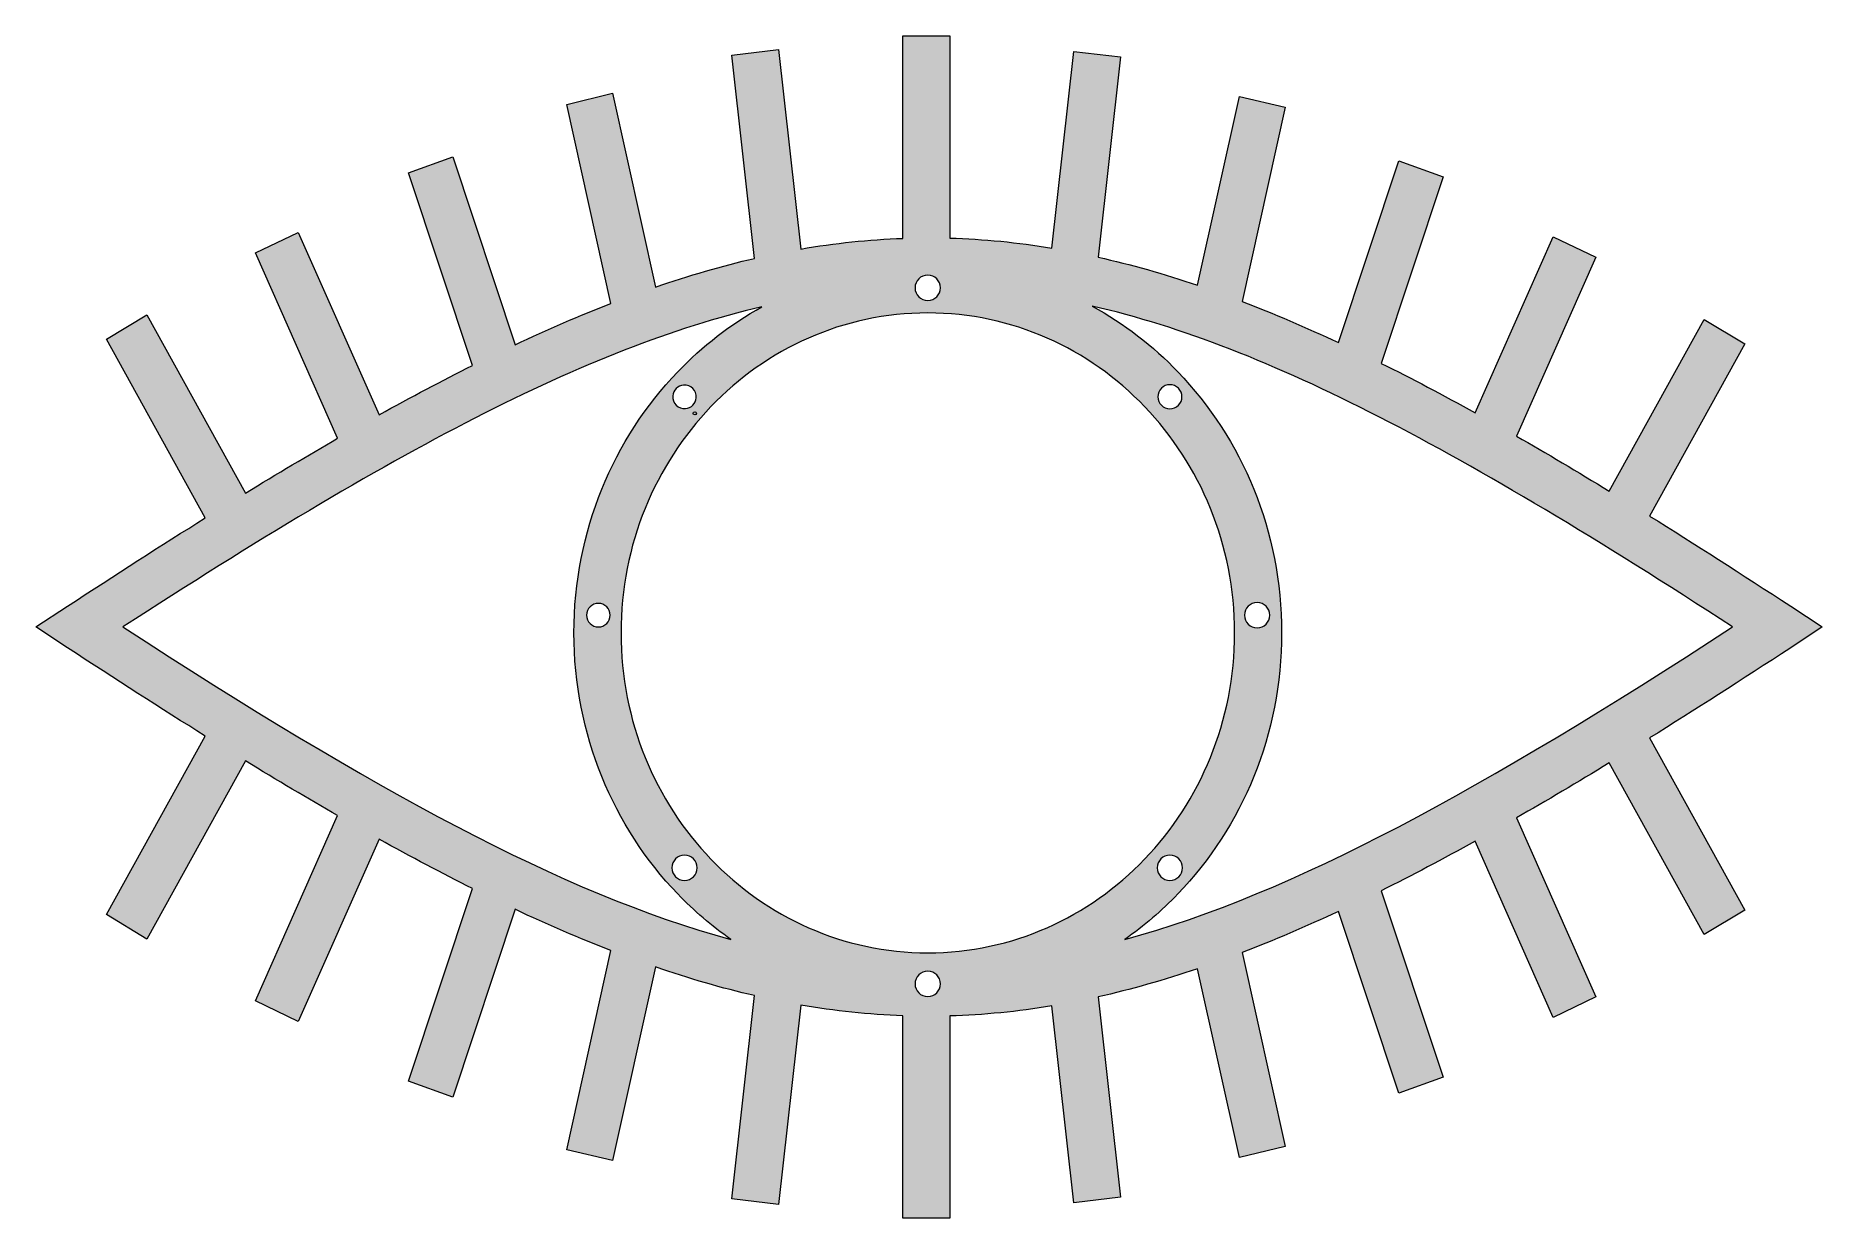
# Model space of a CAD drawing. Header units: centimetres. Extents: x 48 to 198, y 70 to 170.
import ezdxf

# ---------------------------------------------------------------- set-up
doc = ezdxf.new("R2010")
doc.units = ezdxf.units.CM
doc.header["$MEASUREMENT"] = 0
doc.layers.add('—ÎÓÈ_1', color=7, linetype='Continuous', lineweight=0)

msp = doc.modelspace()

# ---------------------------------------------------------------- hatches: boundary and pattern name
at = {"layer": '—ÎÓÈ_1', "true_color": 0x000000, "transparency": 33554687}
h = msp.add_hatch(color=18, dxfattribs=at)
h.dxf.hatch_style = 2
edge = h.paths.add_edge_path()
edge.add_spline(control_points=[(149.66, 121.1), (149.66, 121.7), (150.14, 122.17), (150.73, 122.17), (151.32, 122.17), (151.8, 121.7), (151.8, 121.1), (151.8, 120.51), (151.32, 120.03), (150.73, 120.03), (150.14, 120.03), (149.66, 120.51), (149.66, 121.1)], knot_values=[0, 0, 0, 0, 1, 1, 1, 2, 2, 2, 3, 3, 3, 4, 4, 4, 4], degree=3, periodic=0)
edge = h.paths.add_edge_path()
edge.add_spline(control_points=[(139.57, 93.76), (141.18, 94.89), (142.68, 96.18), (144.05, 97.6), (149.45, 103.24), (152.8, 111.02), (152.8, 119.61), (152.8, 128.2), (149.45, 135.98), (144.05, 141.62), (141.93, 143.82), (139.5, 145.7), (136.82, 147.17), (151.87, 143.71), (168.37, 134.69), (190.85, 120.11), (169.77, 106.44), (153.89, 97.65), (139.57, 93.76)], knot_values=[0, 0, 0, 0, 1, 1, 1, 2, 2, 2, 3, 3, 3, 4, 4, 4, 5, 5, 5, 6, 6, 6, 6], degree=3, periodic=0)
edge = h.paths.add_edge_path()
edge.add_spline(control_points=[(144.44, 99.8), (144.44, 99.21), (143.96, 98.73), (143.37, 98.73), (142.78, 98.73), (142.3, 99.21), (142.3, 99.8), (142.3, 100.39), (142.78, 100.87), (143.37, 100.87), (143.96, 100.87), (144.44, 100.39), (144.44, 99.8)], knot_values=[0, 0, 0, 0, 1, 1, 1, 2, 2, 2, 3, 3, 3, 4, 4, 4, 4], degree=3, periodic=0)
edge = h.paths.add_edge_path()
edge.add_spline(control_points=[(142.36, 139.52), (142.36, 140.08), (142.81, 140.54), (143.37, 140.54), (143.93, 140.54), (144.39, 140.08), (144.39, 139.52), (144.39, 138.96), (143.93, 138.5), (143.37, 138.5), (142.81, 138.5), (142.36, 138.96), (142.36, 139.52)], knot_values=[0, 0, 0, 0, 1, 1, 1, 2, 2, 2, 3, 3, 3, 4, 4, 4, 4], degree=3, periodic=0)
edge = h.paths.add_edge_path()
edge.add_spline(control_points=[(122.94, 92.63), (115.8, 92.63), (109.33, 95.65), (104.64, 100.53), (99.96, 105.41), (97.06, 112.16), (97.06, 119.61), (97.06, 127.06), (99.96, 133.8), (104.64, 138.69), (109.33, 143.57), (115.8, 146.59), (122.94, 146.59), (130.09, 146.59), (136.56, 143.57), (141.24, 138.69), (145.93, 133.8), (148.83, 127.06), (148.83, 119.61), (148.83, 112.16), (145.93, 105.41), (141.24, 100.53), (136.56, 95.65), (130.09, 92.63), (122.94, 92.63)], knot_values=[0, 0, 0, 0, 1, 1, 1, 2, 2, 2, 3, 3, 3, 4, 4, 4, 5, 5, 5, 6, 6, 6, 7, 7, 7, 8, 8, 8, 8], degree=3, periodic=0)
edge = h.paths.add_edge_path()
edge.add_spline(control_points=[(122.94, 88.94), (122.35, 88.94), (121.87, 89.42), (121.87, 90.01), (121.87, 90.6), (122.35, 91.08), (122.94, 91.08), (123.54, 91.08), (124.01, 90.6), (124.01, 90.01), (124.01, 89.42), (123.54, 88.94), (122.94, 88.94)], knot_values=[0, 0, 0, 0, 1, 1, 1, 2, 2, 2, 3, 3, 3, 4, 4, 4, 4], degree=3, periodic=0)
edge = h.paths.add_edge_path()
edge.add_spline(control_points=[(101.35, 99.8), (101.35, 100.39), (101.83, 100.87), (102.42, 100.87), (103.01, 100.87), (103.49, 100.39), (103.49, 99.8), (103.49, 99.21), (103.01, 98.73), (102.42, 98.73), (101.83, 98.73), (101.35, 99.21), (101.35, 99.8)], knot_values=[0, 0, 0, 0, 1, 1, 1, 2, 2, 2, 3, 3, 3, 4, 4, 4, 4], degree=3, periodic=0)
edge = h.paths.add_edge_path()
edge.add_spline(control_points=[(96.15, 121.1), (96.15, 120.55), (95.7, 120.11), (95.15, 120.11), (94.6, 120.11), (94.15, 120.55), (94.15, 121.1), (94.15, 121.65), (94.6, 122.1), (95.15, 122.1), (95.7, 122.1), (96.15, 121.65), (96.15, 121.1)], knot_values=[0, 0, 0, 0, 1, 1, 1, 2, 2, 2, 3, 3, 3, 4, 4, 4, 4], degree=3, periodic=0)
edge = h.paths.add_edge_path()
edge.add_spline(control_points=[(103.41, 139.44), (103.38, 138.96), (102.99, 138.56), (102.5, 138.53), (101.89, 138.48), (101.38, 138.99), (101.43, 139.6), (101.47, 140.08), (101.86, 140.47), (102.34, 140.51), (102.95, 140.56), (103.46, 140.05), (103.41, 139.44)], knot_values=[0, 0, 0, 0, 1, 1, 1, 2, 2, 2, 3, 3, 3, 4, 4, 4, 4], degree=3, periodic=0)
edge = h.paths.add_edge_path()
edge.add_spline(control_points=[(55.04, 120.11), (77.37, 134.59), (93.92, 143.59), (108.94, 147.1), (106.31, 145.64), (103.92, 143.79), (101.84, 141.62), (96.43, 135.98), (93.09, 128.2), (93.09, 119.61), (93.09, 111.02), (96.43, 103.24), (101.84, 97.6), (103.21, 96.18), (104.71, 94.89), (106.32, 93.76), (91.99, 97.66), (76.12, 106.44), (55.04, 120.11)], knot_values=[0, 0, 0, 0, 1, 1, 1, 2, 2, 2, 3, 3, 3, 4, 4, 4, 5, 5, 5, 6, 6, 6, 6], degree=3, periodic=0)
edge = h.paths.add_edge_path()
edge.add_spline(control_points=[(122.94, 149.78), (123.54, 149.78), (124.01, 149.3), (124.01, 148.71), (124.01, 148.12), (123.54, 147.64), (122.94, 147.64), (122.35, 147.64), (121.87, 148.12), (121.87, 148.71), (121.87, 149.3), (122.35, 149.78), (122.94, 149.78)], knot_values=[0, 0, 0, 0, 1, 1, 1, 2, 2, 2, 3, 3, 3, 4, 4, 4, 4], degree=3, periodic=0)
edge = h.paths.add_edge_path()
edge.add_spline(control_points=[(198.41, 120.11), (198.41, 120.11), (195.75, 121.85), (195.75, 121.85), (191.6, 124.57), (187.64, 127.11), (183.84, 129.46), (183.84, 129.46), (191.89, 143.99), (191.89, 143.99), (191.89, 143.99), (188.46, 146.04), (188.46, 146.04), (188.46, 146.04), (180.44, 131.56), (180.44, 131.56), (177.76, 133.2), (175.15, 134.75), (172.62, 136.2), (172.62, 136.2), (179.31, 151.29), (179.31, 151.29), (179.31, 151.29), (175.71, 153.02), (175.71, 153.02), (175.71, 153.02), (169.13, 138.17), (169.13, 138.17), (166.41, 139.67), (163.77, 141.07), (161.2, 142.34), (161.2, 142.34), (166.43, 158.07), (166.43, 158.07), (166.43, 158.07), (162.69, 159.42), (162.69, 159.42), (162.69, 159.42), (157.6, 144.09), (157.6, 144.09), (154.82, 145.38), (152.11, 146.54), (149.48, 147.55), (149.48, 147.55), (153.1, 163.93), (153.1, 163.93), (153.1, 163.93), (149.24, 164.85), (149.24, 164.85), (149.24, 164.85), (145.71, 148.92), (145.71, 148.92), (142.86, 149.89), (140.07, 150.68), (137.33, 151.29), (137.33, 151.29), (139.2, 168.18), (139.2, 168.18), (139.2, 168.18), (135.26, 168.65), (135.26, 168.65), (135.26, 168.65), (133.42, 152.06), (133.42, 152.06), (130.52, 152.54), (127.66, 152.82), (124.8, 152.9), (124.8, 152.9), (124.8, 169.96), (124.8, 169.96), (124.8, 169.96), (120.83, 169.96), (120.83, 169.96), (120.83, 169.96), (120.83, 152.88), (120.83, 152.88), (117.97, 152.78), (115.11, 152.48), (112.22, 151.98), (112.22, 151.98), (110.36, 168.8), (110.36, 168.8), (110.36, 168.8), (106.42, 168.33), (106.42, 168.33), (106.42, 168.33), (108.32, 151.19), (108.32, 151.19), (105.58, 150.56), (102.8, 149.75), (99.96, 148.77), (99.96, 148.77), (96.34, 165.11), (96.34, 165.11), (96.34, 165.11), (92.48, 164.18), (92.48, 164.18), (92.48, 164.18), (96.2, 147.39), (96.2, 147.39), (93.58, 146.37), (90.89, 145.21), (88.12, 143.91), (88.12, 143.91), (82.87, 159.74), (82.87, 159.74), (82.87, 159.74), (79.13, 158.4), (79.13, 158.4), (79.13, 158.4), (84.52, 142.16), (84.52, 142.16), (81.97, 140.89), (79.35, 139.49), (76.64, 137.99), (76.64, 137.99), (69.83, 153.38), (69.83, 153.38), (69.83, 153.38), (66.23, 151.65), (66.23, 151.65), (66.23, 151.65), (73.15, 136.02), (73.15, 136.02), (70.64, 134.57), (68.05, 133.03), (65.38, 131.4), (65.38, 131.4), (57.06, 146.42), (57.06, 146.42), (57.06, 146.42), (53.64, 144.37), (53.64, 144.37), (53.64, 144.37), (61.98, 129.3), (61.98, 129.3), (58.27, 126.99), (54.4, 124.51), (50.35, 121.85), (50.35, 121.85), (47.68, 120.11), (47.68, 120.11), (47.68, 120.11), (50.35, 118.36), (50.35, 118.36), (54.4, 115.71), (58.27, 113.23), (61.98, 110.91), (61.98, 110.91), (53.64, 95.85), (53.64, 95.85), (53.64, 95.85), (57.06, 93.79), (57.06, 93.79), (57.06, 93.79), (65.38, 108.81), (65.38, 108.81), (68.05, 107.18), (70.64, 105.64), (73.15, 104.2), (73.15, 104.2), (66.23, 88.57), (66.23, 88.57), (66.23, 88.57), (69.83, 86.84), (69.83, 86.84), (69.83, 86.84), (76.64, 102.22), (76.64, 102.22), (79.35, 100.72), (81.97, 99.33), (84.52, 98.05), (84.52, 98.05), (79.13, 81.82), (79.13, 81.82), (79.13, 81.82), (82.87, 80.47), (82.87, 80.47), (82.87, 80.47), (88.12, 96.3), (88.12, 96.3), (90.89, 95), (93.58, 93.84), (96.2, 92.82), (96.2, 92.82), (92.48, 76.03), (92.48, 76.03), (92.48, 76.03), (96.34, 75.11), (96.34, 75.11), (96.34, 75.11), (99.96, 91.44), (99.96, 91.44), (102.8, 90.46), (105.58, 89.65), (108.32, 89.02), (108.32, 89.02), (106.42, 71.89), (106.42, 71.89), (106.42, 71.89), (110.36, 71.41), (110.36, 71.41), (110.36, 71.41), (112.22, 88.23), (112.22, 88.23), (115.11, 87.73), (117.97, 87.43), (120.83, 87.33), (120.83, 87.33), (120.83, 70.25), (120.83, 70.25), (120.83, 70.25), (124.8, 70.25), (124.8, 70.25), (124.8, 70.25), (124.8, 87.31), (124.8, 87.31), (127.66, 87.39), (130.52, 87.67), (133.42, 88.15), (133.42, 88.15), (135.26, 71.56), (135.26, 71.56), (135.26, 71.56), (139.2, 72.03), (139.2, 72.03), (139.2, 72.03), (137.33, 88.92), (137.33, 88.92), (140.07, 89.53), (142.86, 90.33), (145.71, 91.29), (145.71, 91.29), (149.24, 75.36), (149.24, 75.36), (149.24, 75.36), (153.1, 76.29), (153.1, 76.29), (153.1, 76.29), (149.48, 92.66), (149.48, 92.66), (152.11, 93.67), (154.82, 94.83), (157.6, 96.12), (157.6, 96.12), (162.69, 80.8), (162.69, 80.8), (162.69, 80.8), (166.43, 82.14), (166.43, 82.14), (166.43, 82.14), (161.2, 97.87), (161.2, 97.87), (163.77, 99.14), (166.41, 100.54), (169.13, 102.05), (169.13, 102.05), (175.71, 87.19), (175.71, 87.19), (175.71, 87.19), (179.31, 88.92), (179.31, 88.92), (179.31, 88.92), (172.62, 104.02), (172.62, 104.02), (175.15, 105.46), (177.76, 107.01), (180.44, 108.65), (180.44, 108.65), (188.46, 94.17), (188.46, 94.17), (188.46, 94.17), (191.89, 96.22), (191.89, 96.22), (191.89, 96.22), (183.84, 110.75), (183.84, 110.75), (187.64, 113.11), (191.6, 115.64), (195.75, 118.36), (195.75, 118.36), (198.41, 120.11), (198.41, 120.11)], knot_values=[0, 0, 0, 0, 1, 1, 1, 2, 2, 2, 3, 3, 3, 4, 4, 4, 5, 5, 5, 6, 6, 6, 7, 7, 7, 8, 8, 8, 9, 9, 9, 10, 10, 10, 11, 11, 11, 12, 12, 12, 13, 13, 13, 14, 14, 14, 15, 15, 15, 16, 16, 16, 17, 17, 17, 18, 18, 18, 19, 19, 19, 20, 20, 20, 21, 21, 21, 22, 22, 22, 23, 23, 23, 24, 24, 24, 25, 25, 25, 26, 26, 26, 27, 27, 27, 28, 28, 28, 29, 29, 29, 30, 30, 30, 31, 31, 31, 32, 32, 32, 33, 33, 33, 34, 34, 34, 35, 35, 35, 36, 36, 36, 37, 37, 37, 38, 38, 38, 39, 39, 39, 40, 40, 40, 41, 41, 41, 42, 42, 42, 43, 43, 43, 44, 44, 44, 45, 45, 45, 46, 46, 46, 47, 47, 47, 48, 48, 48, 49, 49, 49, 50, 50, 50, 51, 51, 51, 52, 52, 52, 53, 53, 53, 54, 54, 54, 55, 55, 55, 56, 56, 56, 57, 57, 57, 58, 58, 58, 59, 59, 59, 60, 60, 60, 61, 61, 61, 62, 62, 62, 63, 63, 63, 64, 64, 64, 65, 65, 65, 66, 66, 66, 67, 67, 67, 68, 68, 68, 69, 69, 69, 70, 70, 70, 71, 71, 71, 72, 72, 72, 73, 73, 73, 74, 74, 74, 75, 75, 75, 76, 76, 76, 77, 77, 77, 78, 78, 78, 79, 79, 79, 80, 80, 80, 81, 81, 81, 82, 82, 82, 83, 83, 83, 84, 84, 84, 85, 85, 85, 86, 86, 86, 87, 87, 87, 88, 88, 88, 89, 89, 89, 90, 90, 90, 91, 91, 91, 92, 92, 92, 93, 93, 93, 94, 94, 94, 94], degree=3, periodic=0)

# ---------------------------------------------------------------- linework, layer by layer
at = {"layer": '—ÎÓÈ_1'}
msp.add_circle((103.28, 138.12), 0.136, dxfattribs=at)
for points, knots in [([(198.41, 120.11), (198.41, 120.11), (195.75, 121.85), (195.75, 121.85), (191.6, 124.57), (187.64, 127.11), (183.84, 129.46), (183.84, 129.46), (191.89, 143.99), (191.89, 143.99), (191.89, 143.99), (188.46, 146.04), (188.46, 146.04), (188.46, 146.04), (180.44, 131.56), (180.44, 131.56), (177.76, 133.2), (175.15, 134.75), (172.62, 136.2), (172.62, 136.2), (179.31, 151.29), (179.31, 151.29), (179.31, 151.29), (175.71, 153.02), (175.71, 153.02), (175.71, 153.02), (169.13, 138.17), (169.13, 138.17), (166.41, 139.67), (163.77, 141.07), (161.2, 142.34), (161.2, 142.34), (166.43, 158.07), (166.43, 158.07), (166.43, 158.07), (162.69, 159.42), (162.69, 159.42), (162.69, 159.42), (157.6, 144.09), (157.6, 144.09), (154.82, 145.38), (152.11, 146.54), (149.48, 147.55), (149.48, 147.55), (153.1, 163.93), (153.1, 163.93), (153.1, 163.93), (149.24, 164.85), (149.24, 164.85), (149.24, 164.85), (145.71, 148.92), (145.71, 148.92), (142.86, 149.89), (140.07, 150.68), (137.33, 151.29), (137.33, 151.29), (139.2, 168.18), (139.2, 168.18), (139.2, 168.18), (135.26, 168.65), (135.26, 168.65), (135.26, 168.65), (133.42, 152.06), (133.42, 152.06), (130.52, 152.54), (127.66, 152.82), (124.8, 152.9), (124.8, 152.9), (124.8, 169.96), (124.8, 169.96), (124.8, 169.96), (120.83, 169.96), (120.83, 169.96), (120.83, 169.96), (120.83, 152.88), (120.83, 152.88), (117.97, 152.78), (115.11, 152.48), (112.22, 151.98), (112.22, 151.98), (110.36, 168.8), (110.36, 168.8), (110.36, 168.8), (106.42, 168.33), (106.42, 168.33), (106.42, 168.33), (108.32, 151.19), (108.32, 151.19), (105.58, 150.56), (102.8, 149.75), (99.96, 148.77), (99.96, 148.77), (96.34, 165.11), (96.34, 165.11), (96.34, 165.11), (92.48, 164.18), (92.48, 164.18), (92.48, 164.18), (96.2, 147.39), (96.2, 147.39), (93.58, 146.37), (90.89, 145.21), (88.12, 143.91), (88.12, 143.91), (82.87, 159.74), (82.87, 159.74), (82.87, 159.74), (79.13, 158.4), (79.13, 158.4), (79.13, 158.4), (84.52, 142.16), (84.52, 142.16), (81.97, 140.89), (79.35, 139.49), (76.64, 137.99), (76.64, 137.99), (69.83, 153.38), (69.83, 153.38), (69.83, 153.38), (66.23, 151.65), (66.23, 151.65), (66.23, 151.65), (73.15, 136.02), (73.15, 136.02), (70.64, 134.57), (68.05, 133.03), (65.38, 131.4), (65.38, 131.4), (57.06, 146.42), (57.06, 146.42), (57.06, 146.42), (53.64, 144.37), (53.64, 144.37), (53.64, 144.37), (61.98, 129.3), (61.98, 129.3), (58.27, 126.99), (54.4, 124.51), (50.35, 121.85), (50.35, 121.85), (47.68, 120.11), (47.68, 120.11), (47.68, 120.11), (50.35, 118.36), (50.35, 118.36), (54.4, 115.71), (58.27, 113.23), (61.98, 110.91), (61.98, 110.91), (53.64, 95.85), (53.64, 95.85), (53.64, 95.85), (57.06, 93.79), (57.06, 93.79), (57.06, 93.79), (65.38, 108.81), (65.38, 108.81), (68.05, 107.18), (70.64, 105.64), (73.15, 104.2), (73.15, 104.2), (66.23, 88.57), (66.23, 88.57), (66.23, 88.57), (69.83, 86.84), (69.83, 86.84), (69.83, 86.84), (76.64, 102.22), (76.64, 102.22), (79.35, 100.72), (81.97, 99.33), (84.52, 98.05), (84.52, 98.05), (79.13, 81.82), (79.13, 81.82), (79.13, 81.82), (82.87, 80.47), (82.87, 80.47), (82.87, 80.47), (88.12, 96.3), (88.12, 96.3), (90.89, 95), (93.58, 93.84), (96.2, 92.82), (96.2, 92.82), (92.48, 76.03), (92.48, 76.03), (92.48, 76.03), (96.34, 75.11), (96.34, 75.11), (96.34, 75.11), (99.96, 91.44), (99.96, 91.44), (102.8, 90.46), (105.58, 89.65), (108.32, 89.02), (108.32, 89.02), (106.42, 71.89), (106.42, 71.89), (106.42, 71.89), (110.36, 71.41), (110.36, 71.41), (110.36, 71.41), (112.22, 88.23), (112.22, 88.23), (115.11, 87.73), (117.97, 87.43), (120.83, 87.33), (120.83, 87.33), (120.83, 70.25), (120.83, 70.25), (120.83, 70.25), (124.8, 70.25), (124.8, 70.25), (124.8, 70.25), (124.8, 87.31), (124.8, 87.31), (127.66, 87.39), (130.52, 87.67), (133.42, 88.15), (133.42, 88.15), (135.26, 71.56), (135.26, 71.56), (135.26, 71.56), (139.2, 72.03), (139.2, 72.03), (139.2, 72.03), (137.33, 88.92), (137.33, 88.92), (140.07, 89.53), (142.86, 90.33), (145.71, 91.29), (145.71, 91.29), (149.24, 75.36), (149.24, 75.36), (149.24, 75.36), (153.1, 76.29), (153.1, 76.29), (153.1, 76.29), (149.48, 92.66), (149.48, 92.66), (152.11, 93.67), (154.82, 94.83), (157.6, 96.12), (157.6, 96.12), (162.69, 80.8), (162.69, 80.8), (162.69, 80.8), (166.43, 82.14), (166.43, 82.14), (166.43, 82.14), (161.2, 97.87), (161.2, 97.87), (163.77, 99.14), (166.41, 100.54), (169.13, 102.05), (169.13, 102.05), (175.71, 87.19), (175.71, 87.19), (175.71, 87.19), (179.31, 88.92), (179.31, 88.92), (179.31, 88.92), (172.62, 104.02), (172.62, 104.02), (175.15, 105.46), (177.76, 107.01), (180.44, 108.65), (180.44, 108.65), (188.46, 94.17), (188.46, 94.17), (188.46, 94.17), (191.89, 96.22), (191.89, 96.22), (191.89, 96.22), (183.84, 110.75), (183.84, 110.75), (187.64, 113.11), (191.6, 115.64), (195.75, 118.36), (195.75, 118.36), (198.41, 120.11), (198.41, 120.11)], [0, 0, 0, 0, 1, 1, 1, 2, 2, 2, 3, 3, 3, 4, 4, 4, 5, 5, 5, 6, 6, 6, 7, 7, 7, 8, 8, 8, 9, 9, 9, 10, 10, 10, 11, 11, 11, 12, 12, 12, 13, 13, 13, 14, 14, 14, 15, 15, 15, 16, 16, 16, 17, 17, 17, 18, 18, 18, 19, 19, 19, 20, 20, 20, 21, 21, 21, 22, 22, 22, 23, 23, 23, 24, 24, 24, 25, 25, 25, 26, 26, 26, 27, 27, 27, 28, 28, 28, 29, 29, 29, 30, 30, 30, 31, 31, 31, 32, 32, 32, 33, 33, 33, 34, 34, 34, 35, 35, 35, 36, 36, 36, 37, 37, 37, 38, 38, 38, 39, 39, 39, 40, 40, 40, 41, 41, 41, 42, 42, 42, 43, 43, 43, 44, 44, 44, 45, 45, 45, 46, 46, 46, 47, 47, 47, 48, 48, 48, 49, 49, 49, 50, 50, 50, 51, 51, 51, 52, 52, 52, 53, 53, 53, 54, 54, 54, 55, 55, 55, 56, 56, 56, 57, 57, 57, 58, 58, 58, 59, 59, 59, 60, 60, 60, 61, 61, 61, 62, 62, 62, 63, 63, 63, 64, 64, 64, 65, 65, 65, 66, 66, 66, 67, 67, 67, 68, 68, 68, 69, 69, 69, 70, 70, 70, 71, 71, 71, 72, 72, 72, 73, 73, 73, 74, 74, 74, 75, 75, 75, 76, 76, 76, 77, 77, 77, 78, 78, 78, 79, 79, 79, 80, 80, 80, 81, 81, 81, 82, 82, 82, 83, 83, 83, 84, 84, 84, 85, 85, 85, 86, 86, 86, 87, 87, 87, 88, 88, 88, 89, 89, 89, 90, 90, 90, 91, 91, 91, 92, 92, 92, 93, 93, 93, 94, 94, 94, 94]), ([(122.94, 149.78), (123.54, 149.78), (124.01, 149.3), (124.01, 148.71), (124.01, 148.12), (123.54, 147.64), (122.94, 147.64), (122.35, 147.64), (121.87, 148.12), (121.87, 148.71), (121.87, 149.3), (122.35, 149.78), (122.94, 149.78)], [0, 0, 0, 0, 1, 1, 1, 2, 2, 2, 3, 3, 3, 4, 4, 4, 4]), ([(55.04, 120.11), (77.37, 134.59), (93.92, 143.59), (108.94, 147.1), (106.31, 145.64), (103.92, 143.79), (101.84, 141.62), (96.43, 135.98), (93.09, 128.2), (93.09, 119.61), (93.09, 111.02), (96.43, 103.24), (101.84, 97.6), (103.21, 96.18), (104.71, 94.89), (106.32, 93.76), (91.99, 97.66), (76.12, 106.44), (55.04, 120.11)], [0, 0, 0, 0, 1, 1, 1, 2, 2, 2, 3, 3, 3, 4, 4, 4, 5, 5, 5, 6, 6, 6, 6]), ([(122.94, 92.63), (115.8, 92.63), (109.33, 95.65), (104.64, 100.53), (99.96, 105.41), (97.06, 112.16), (97.06, 119.61), (97.06, 127.06), (99.96, 133.8), (104.64, 138.69), (109.33, 143.57), (115.8, 146.59), (122.94, 146.59), (130.09, 146.59), (136.56, 143.57), (141.24, 138.69), (145.93, 133.8), (148.83, 127.06), (148.83, 119.61), (148.83, 112.16), (145.93, 105.41), (141.24, 100.53), (136.56, 95.65), (130.09, 92.63), (122.94, 92.63)], [0, 0, 0, 0, 1, 1, 1, 2, 2, 2, 3, 3, 3, 4, 4, 4, 5, 5, 5, 6, 6, 6, 7, 7, 7, 8, 8, 8, 8]), ([(139.57, 93.76), (141.18, 94.89), (142.68, 96.18), (144.05, 97.6), (149.45, 103.24), (152.8, 111.02), (152.8, 119.61), (152.8, 128.2), (149.45, 135.98), (144.05, 141.62), (141.93, 143.82), (139.5, 145.7), (136.82, 147.17), (151.87, 143.71), (168.37, 134.69), (190.85, 120.11), (169.77, 106.44), (153.89, 97.65), (139.57, 93.76)], [0, 0, 0, 0, 1, 1, 1, 2, 2, 2, 3, 3, 3, 4, 4, 4, 5, 5, 5, 6, 6, 6, 6]), ([(103.41, 139.44), (103.38, 138.96), (102.99, 138.56), (102.5, 138.53), (101.89, 138.48), (101.38, 138.99), (101.43, 139.6), (101.47, 140.08), (101.86, 140.47), (102.34, 140.51), (102.95, 140.56), (103.46, 140.05), (103.41, 139.44)], [0, 0, 0, 0, 1, 1, 1, 2, 2, 2, 3, 3, 3, 4, 4, 4, 4]), ([(142.36, 139.52), (142.36, 140.08), (142.81, 140.54), (143.37, 140.54), (143.93, 140.54), (144.39, 140.08), (144.39, 139.52), (144.39, 138.96), (143.93, 138.5), (143.37, 138.5), (142.81, 138.5), (142.36, 138.96), (142.36, 139.52)], [0, 0, 0, 0, 1, 1, 1, 2, 2, 2, 3, 3, 3, 4, 4, 4, 4]), ([(96.15, 121.1), (96.15, 120.55), (95.7, 120.11), (95.15, 120.11), (94.6, 120.11), (94.15, 120.55), (94.15, 121.1), (94.15, 121.65), (94.6, 122.1), (95.15, 122.1), (95.7, 122.1), (96.15, 121.65), (96.15, 121.1)], [0, 0, 0, 0, 1, 1, 1, 2, 2, 2, 3, 3, 3, 4, 4, 4, 4]), ([(149.66, 121.1), (149.66, 121.7), (150.14, 122.17), (150.73, 122.17), (151.32, 122.17), (151.8, 121.7), (151.8, 121.1), (151.8, 120.51), (151.32, 120.03), (150.73, 120.03), (150.14, 120.03), (149.66, 120.51), (149.66, 121.1)], [0, 0, 0, 0, 1, 1, 1, 2, 2, 2, 3, 3, 3, 4, 4, 4, 4]), ([(101.35, 99.8), (101.35, 100.39), (101.83, 100.87), (102.42, 100.87), (103.01, 100.87), (103.49, 100.39), (103.49, 99.8), (103.49, 99.21), (103.01, 98.73), (102.42, 98.73), (101.83, 98.73), (101.35, 99.21), (101.35, 99.8)], [0, 0, 0, 0, 1, 1, 1, 2, 2, 2, 3, 3, 3, 4, 4, 4, 4]), ([(144.44, 99.8), (144.44, 99.21), (143.96, 98.73), (143.37, 98.73), (142.78, 98.73), (142.3, 99.21), (142.3, 99.8), (142.3, 100.39), (142.78, 100.87), (143.37, 100.87), (143.96, 100.87), (144.44, 100.39), (144.44, 99.8)], [0, 0, 0, 0, 1, 1, 1, 2, 2, 2, 3, 3, 3, 4, 4, 4, 4]), ([(122.94, 88.94), (122.35, 88.94), (121.87, 89.42), (121.87, 90.01), (121.87, 90.6), (122.35, 91.08), (122.94, 91.08), (123.54, 91.08), (124.01, 90.6), (124.01, 90.01), (124.01, 89.42), (123.54, 88.94), (122.94, 88.94)], [0, 0, 0, 0, 1, 1, 1, 2, 2, 2, 3, 3, 3, 4, 4, 4, 4])]:
    msp.add_open_spline(points, degree=3, knots=knots, dxfattribs=at)

doc.saveas('drawing.dxf')
